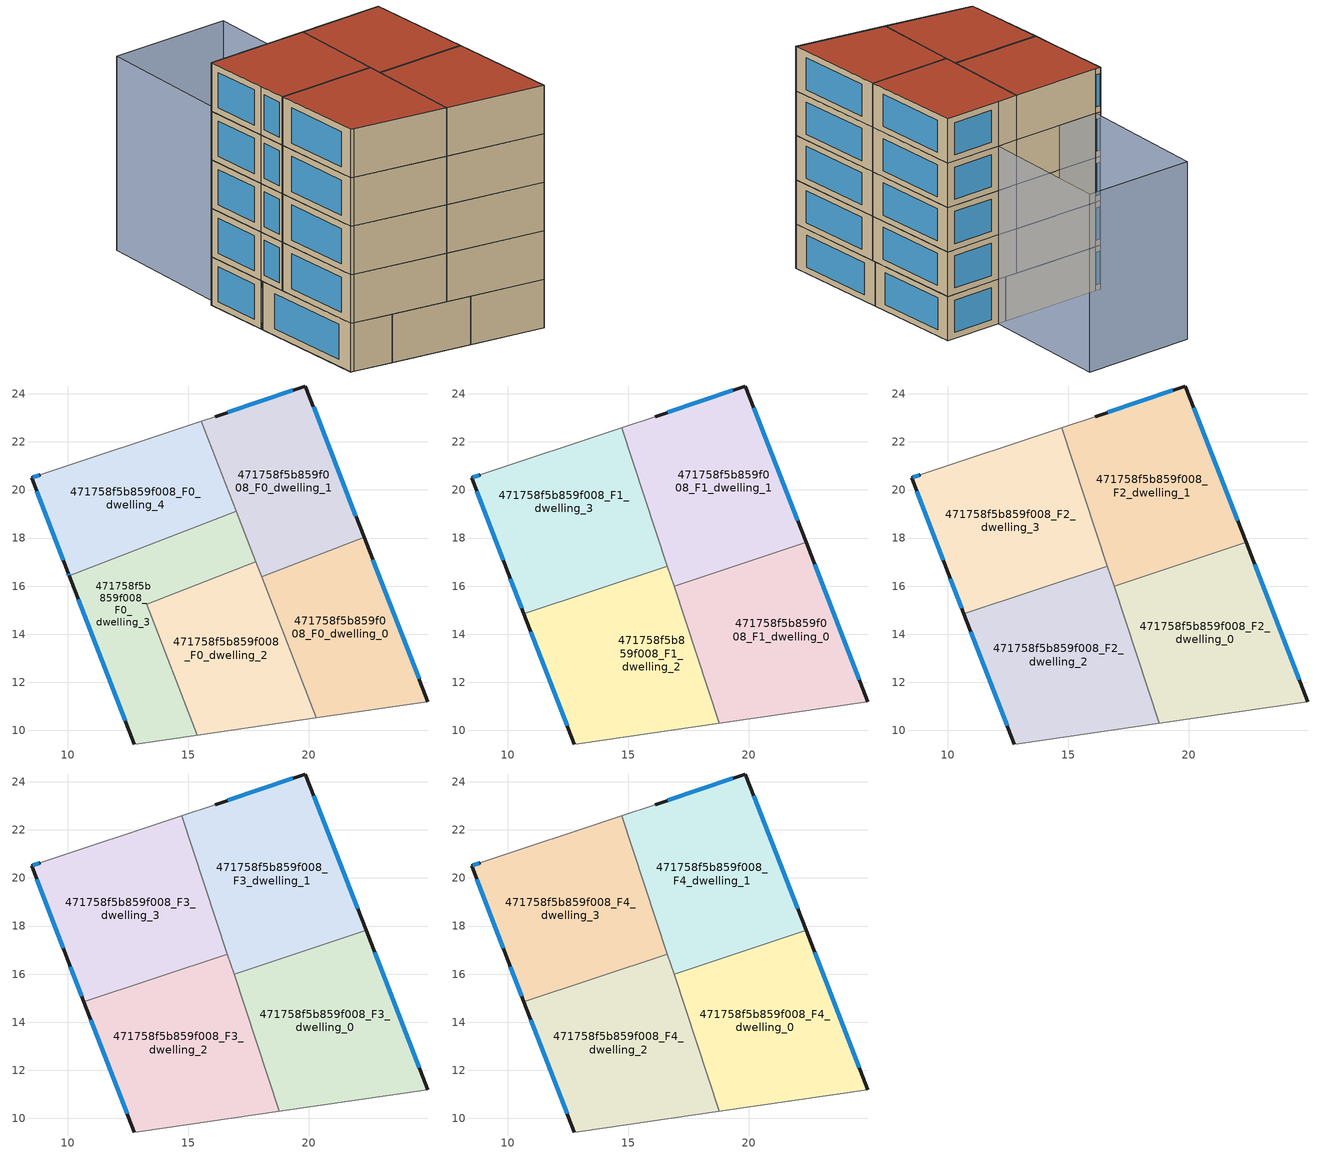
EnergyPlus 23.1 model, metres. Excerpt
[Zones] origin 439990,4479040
471758f5b859f008_F0_dwelling_0
 floor ground (EU_floor_Construction): 24.96,11.19 22.31,18.04 18.05,16.39 20.32,10.52 z0
 wall outside (EU_wall_Construction): 22.31,18.04 24.96,11.19 z0:3
 wall adiabatic (EU_wall_Construction): 24.96,11.19 20.32,10.52 z0:3
 wall to 471758f5b859f008_F0_dwelling_1 (EU_wall_Construction): 18.05,16.39 22.31,18.04 z0:3
 wall to 471758f5b859f008_F0_dwelling_2 (EU_wall_Construction): 20.32,10.52 18.05,16.39 z0:3
 window (EU_Window_Construction): 22.68,17.09 24.59,12.14 z0.42:2.58
471758f5b859f008_F0_dwelling_1
 floor ground (EU_floor_Construction): 22.31,18.04 19.87,24.32 16.11,23.04 15.55,22.86 18.05,16.39 z0
 wall outside (EU_wall_Construction): 16.11,23.04 19.87,24.32 22.31,18.04 z0:3
 wall adiabatic (EU_wall_Construction): 15.55,22.86 16.11,23.04 z0:3
 wall to 471758f5b859f008_F0_dwelling_4 (EU_wall_Construction): 16.99,19.12 15.55,22.86 z0:3
 wall to 471758f5b859f008_F0_dwelling_3 (EU_wall_Construction): 17.81,17 17,19.12 z0:3
 wall to 471758f5b859f008_F0_dwelling_2 (EU_wall_Construction): 18.05,16.39 17.81,17 z0:3
 window (EU_Window_Construction): 16.63,23.22 19.35,24.14 / 20.21,23.45 21.97,18.91 z0.42:2.58
471758f5b859f008_F0_dwelling_2
 floor ground (EU_floor_Construction): 20.32,10.52 17.81,17 13.26,15.25 15.37,9.81 z0
 wall to 471758f5b859f008_F0_dwelling_3 (EU_wall_Construction): 15.37,9.81 13.26,15.25 17.81,17 z0:3
 wall adiabatic (EU_wall_Construction): 20.32,10.52 15.37,9.81 z0:3
471758f5b859f008_F0_dwelling_3
 floor ground (EU_floor_Construction): 15.37,9.81 13.26,15.25 17.81,17 16.99,19.12 10.04,16.43 12.75,9.44 12.95,9.46 z0
 wall outside (EU_wall_Construction): 12.75,9.44 10.04,16.43 z0:3
 wall adiabatic (EU_wall_Construction): 15.37,9.81 12.95,9.46 12.75,9.44 z0:3
 wall to 471758f5b859f008_F0_dwelling_4 (EU_wall_Construction): 10.04,16.43 16.99,19.12 z0:3
 window (EU_Window_Construction): 12.37,10.41 10.42,15.46 z0.42:2.58
471758f5b859f008_F0_dwelling_4
 floor ground (EU_floor_Construction): 16.99,19.12 15.55,22.86 8.85,20.63 8.49,20.5 10.01,16.53 10.04,16.43 z0
 wall outside (EU_wall_Construction): 10.04,16.43 10.01,16.53 8.49,20.5 8.85,20.63 z0:3
 wall adiabatic (EU_wall_Construction): 8.85,20.63 15.55,22.86 z0:3
 window (EU_Window_Construction): 10.04,16.45 10.01,16.52 / 9.8,17.08 8.7,19.95 / 8.54,20.52 8.8,20.62 z0.42:2.58
471758f5b859f008_F1_dwelling_0
 floor to 471758f5b859f008_F0_dwelling_0 (EU_floor_Construction): 24.96,11.19 22.39,17.82 18.05,16.38 20.32,10.52 z3
 floor to 471758f5b859f008_F0_dwelling_2 (EU_floor_Construction): 20.32,10.52 18.05,16.38 16.9,16 18.79,10.3 z3
 wall outside (EU_wall_Construction): 22.39,17.82 24.96,11.19 z3:6
 wall adiabatic (EU_wall_Construction): 24.96,11.19 18.79,10.3 z3:6
 wall to 471758f5b859f008_F1_dwelling_1 (EU_wall_Construction): 16.9,16 22.39,17.82 z3:6
 wall to 471758f5b859f008_F1_dwelling_2 (EU_wall_Construction): 18.79,10.3 16.9,16 z3:6
 window (EU_Window_Construction): 22.75,16.9 24.61,12.11 z3.42:5.58
471758f5b859f008_F1_dwelling_1
 floor to 471758f5b859f008_F0_dwelling_1 (EU_floor_Construction): 22.31,18.04 19.87,24.32 16.11,23.04 15.55,22.86 18.05,16.39 z3
 floor to 471758f5b859f008_F0_dwelling_0 (EU_floor_Construction): 22.39,17.82 22.31,18.04 18.05,16.39 18.05,16.38 z3
 floor to 471758f5b859f008_F0_dwelling_4 (EU_floor_Construction): 16.99,19.12 15.55,22.86 14.72,22.58 16,18.73 z3
 floor to 471758f5b859f008_F0_dwelling_2 (EU_floor_Construction): 18.05,16.38 17.81,17 16.71,16.58 16.9,16 z3
 floor to 471758f5b859f008_F0_dwelling_3 (EU_floor_Construction): 17.81,17 16.99,19.12 16,18.73 16.71,16.58 z3
 wall outside (EU_wall_Construction): 16.11,23.04 19.87,24.32 22.39,17.82 z3:6
 wall adiabatic (EU_wall_Construction): 14.72,22.58 16.11,23.04 z3:6
 wall to 471758f5b859f008_F1_dwelling_3 (EU_wall_Construction): 16.63,16.83 14.72,22.58 z3:6
 wall to 471758f5b859f008_F1_dwelling_2 (EU_wall_Construction): 16.9,16 16.63,16.83 z3:6
 window (EU_Window_Construction): 16.63,23.22 19.35,24.14 / 20.22,23.42 22.04,18.72 z3.42:5.58
471758f5b859f008_F1_dwelling_2
 floor to 471758f5b859f008_F0_dwelling_2 (EU_floor_Construction): 18.79,10.3 16.71,16.58 13.26,15.25 15.37,9.81 z3
 floor to 471758f5b859f008_F0_dwelling_3 (EU_floor_Construction): 15.37,9.81 13.26,15.25 16.71,16.58 16.63,16.83 10.65,14.86 12.75,9.44 12.95,9.46 z3
 wall outside (EU_wall_Construction): 12.75,9.44 10.65,14.86 z3:6
 wall adiabatic (EU_wall_Construction): 18.79,10.3 12.95,9.46 12.75,9.44 z3:6
 wall to 471758f5b859f008_F1_dwelling_3 (EU_wall_Construction): 10.65,14.86 16.63,16.83 z3:6
 window (EU_Window_Construction): 12.46,10.19 10.94,14.1 z3.42:5.58
471758f5b859f008_F1_dwelling_3
 floor to 471758f5b859f008_F0_dwelling_4 (EU_floor_Construction): 16,18.73 14.72,22.58 8.85,20.63 8.49,20.5 10.01,16.53 10.04,16.43 z3
 floor to 471758f5b859f008_F0_dwelling_3 (EU_floor_Construction): 16.63,16.83 16,18.73 10.04,16.43 10.65,14.86 z3
 wall outside (EU_wall_Construction): 10.65,14.86 10.01,16.53 8.49,20.5 8.85,20.63 z3:6
 wall adiabatic (EU_wall_Construction): 8.85,20.63 14.72,22.58 z3:6
 window (EU_Window_Construction): 8.54,20.52 8.8,20.62 / 10.56,15.09 10.1,16.3 / 9.8,17.08 8.7,19.95 z3.42:5.58
471758f5b859f008_F2_dwelling_0
 floor to 471758f5b859f008_F1_dwelling_0 (EU_floor_Construction): 24.96,11.19 22.39,17.82 16.9,16 18.79,10.3 z6
 wall outside (EU_wall_Construction): 22.39,17.82 24.96,11.19 z6:9
 wall adiabatic (EU_wall_Construction): 24.96,11.19 18.79,10.3 z6:9
 wall to 471758f5b859f008_F2_dwelling_1 (EU_wall_Construction): 16.9,16 22.39,17.82 z6:9
 wall to 471758f5b859f008_F2_dwelling_2 (EU_wall_Construction): 18.79,10.3 16.9,16 z6:9
 window (EU_Window_Construction): 22.75,16.9 24.61,12.11 z6.42:8.58
471758f5b859f008_F2_dwelling_1
 floor to 471758f5b859f008_F1_dwelling_1 (EU_floor_Construction): 22.39,17.82 19.87,24.32 16.11,23.04 14.72,22.58 16.9,16 z6
 wall outside (EU_wall_Construction): 16.11,23.04 19.87,24.32 22.39,17.82 z6:9
 wall adiabatic (EU_wall_Construction): 14.72,22.58 16.11,23.04 z6:9
 wall to 471758f5b859f008_F2_dwelling_3 (EU_wall_Construction): 16.63,16.83 14.72,22.58 z6:9
 wall to 471758f5b859f008_F2_dwelling_2 (EU_wall_Construction): 16.9,16 16.63,16.83 z6:9
 window (EU_Window_Construction): 16.63,23.22 19.35,24.14 / 20.22,23.42 22.04,18.72 z6.42:8.58
471758f5b859f008_F2_dwelling_2
 floor to 471758f5b859f008_F1_dwelling_2 (EU_floor_Construction): 18.79,10.3 16.63,16.83 10.65,14.86 12.75,9.44 12.95,9.46 z6
 wall outside (EU_wall_Construction): 12.75,9.44 10.65,14.86 z6:9
 wall adiabatic (EU_wall_Construction): 18.79,10.3 12.95,9.46 12.75,9.44 z6:9
 wall to 471758f5b859f008_F2_dwelling_3 (EU_wall_Construction): 10.65,14.86 16.63,16.83 z6:9
 window (EU_Window_Construction): 12.46,10.19 10.94,14.1 z6.42:8.58
471758f5b859f008_F2_dwelling_3
 floor to 471758f5b859f008_F1_dwelling_3 (EU_floor_Construction): 16.63,16.83 14.72,22.58 8.85,20.63 8.49,20.5 10.01,16.53 10.65,14.86 z6
 wall outside (EU_wall_Construction): 10.65,14.86 10.01,16.53 8.49,20.5 8.85,20.63 z6:9
 wall adiabatic (EU_wall_Construction): 8.85,20.63 14.72,22.58 z6:9
 window (EU_Window_Construction): 8.54,20.52 8.8,20.62 / 10.56,15.09 10.1,16.3 / 9.8,17.08 8.7,19.95 z6.42:8.58
471758f5b859f008_F3_dwelling_0
 floor to 471758f5b859f008_F2_dwelling_0 (EU_floor_Construction): 24.96,11.19 22.39,17.82 16.9,16 18.79,10.3 z9
 wall outside (EU_wall_Construction): 22.39,17.82 24.96,11.19 z9:12
 wall adiabatic (EU_wall_Construction): 24.96,11.19 18.79,10.3 z9:12
 wall to 471758f5b859f008_F3_dwelling_1 (EU_wall_Construction): 16.9,16 22.39,17.82 z9:12
 wall to 471758f5b859f008_F3_dwelling_2 (EU_wall_Construction): 18.79,10.3 16.9,16 z9:12
 window (EU_Window_Construction): 22.75,16.9 24.61,12.11 z9.42:11.58
471758f5b859f008_F3_dwelling_1
 floor to 471758f5b859f008_F2_dwelling_1 (EU_floor_Construction): 22.39,17.82 19.87,24.32 16.11,23.04 14.72,22.58 16.9,16 z9
 wall outside (EU_wall_Construction): 16.11,23.04 19.87,24.32 22.39,17.82 z9:12
 wall adiabatic (EU_wall_Construction): 14.72,22.58 16.11,23.04 z9:12
 wall to 471758f5b859f008_F3_dwelling_3 (EU_wall_Construction): 16.63,16.83 14.72,22.58 z9:12
 wall to 471758f5b859f008_F3_dwelling_2 (EU_wall_Construction): 16.9,16 16.63,16.83 z9:12
 window (EU_Window_Construction): 16.63,23.22 19.35,24.14 / 20.22,23.42 22.04,18.72 z9.42:11.58
471758f5b859f008_F3_dwelling_2
 floor to 471758f5b859f008_F2_dwelling_2 (EU_floor_Construction): 18.79,10.3 16.63,16.83 10.65,14.86 12.75,9.44 12.95,9.46 z9
 wall outside (EU_wall_Construction): 12.75,9.44 10.65,14.86 z9:12
 wall adiabatic (EU_wall_Construction): 18.79,10.3 12.95,9.46 12.75,9.44 z9:12
 wall to 471758f5b859f008_F3_dwelling_3 (EU_wall_Construction): 10.65,14.86 16.63,16.83 z9:12
 window (EU_Window_Construction): 12.46,10.19 10.94,14.1 z9.42:11.58
471758f5b859f008_F3_dwelling_3
 floor to 471758f5b859f008_F2_dwelling_3 (EU_floor_Construction): 16.63,16.83 14.72,22.58 8.85,20.63 8.49,20.5 10.01,16.53 10.65,14.86 z9
 wall outside (EU_wall_Construction): 10.65,14.86 10.01,16.53 8.49,20.5 8.85,20.63 z9:12
 wall adiabatic (EU_wall_Construction): 8.85,20.63 14.72,22.58 z9:12
 window (EU_Window_Construction): 8.54,20.52 8.8,20.62 / 10.56,15.09 10.1,16.3 / 9.8,17.08 8.7,19.95 z9.42:11.58
471758f5b859f008_F4_dwelling_0
 floor to 471758f5b859f008_F3_dwelling_0 (EU_floor_Construction): 24.96,11.19 22.39,17.82 16.9,16 18.79,10.3 z12
 wall outside (EU_wall_Construction): 22.39,17.82 24.96,11.19 z12:15
 wall adiabatic (EU_wall_Construction): 24.96,11.19 18.79,10.3 z12:15
 wall to 471758f5b859f008_F4_dwelling_1 (EU_wall_Construction): 16.9,16 22.39,17.82 z12:15
 wall to 471758f5b859f008_F4_dwelling_2 (EU_wall_Construction): 18.79,10.3 16.9,16 z12:15
 window (EU_Window_Construction): 22.75,16.9 24.61,12.11 z12.42:14.58
 roof outside (EU_roof_Construction): 22.39,17.82 24.96,11.19 18.79,10.3 16.9,16 z15
471758f5b859f008_F4_dwelling_1
 floor to 471758f5b859f008_F3_dwelling_1 (EU_floor_Construction): 22.39,17.82 19.87,24.32 16.11,23.04 14.72,22.58 16.9,16 z12
 wall outside (EU_wall_Construction): 16.11,23.04 19.87,24.32 22.39,17.82 z12:15
 wall adiabatic (EU_wall_Construction): 14.72,22.58 16.11,23.04 z12:15
 wall to 471758f5b859f008_F4_dwelling_3 (EU_wall_Construction): 16.63,16.83 14.72,22.58 z12:15
 wall to 471758f5b859f008_F4_dwelling_2 (EU_wall_Construction): 16.9,16 16.63,16.83 z12:15
 window (EU_Window_Construction): 16.63,23.22 19.35,24.14 / 20.22,23.42 22.04,18.72 z12.42:14.58
 roof outside (EU_roof_Construction): 19.87,24.32 22.39,17.82 16.9,16 14.72,22.58 16.11,23.04 z15
471758f5b859f008_F4_dwelling_2
 floor to 471758f5b859f008_F3_dwelling_2 (EU_floor_Construction): 18.79,10.3 16.63,16.83 10.65,14.86 12.75,9.44 12.95,9.46 z12
 wall outside (EU_wall_Construction): 12.75,9.44 10.65,14.86 z12:15
 wall adiabatic (EU_wall_Construction): 18.79,10.3 12.95,9.46 12.75,9.44 z12:15
 wall to 471758f5b859f008_F4_dwelling_3 (EU_wall_Construction): 10.65,14.86 16.63,16.83 z12:15
 window (EU_Window_Construction): 12.46,10.19 10.94,14.1 z12.42:14.58
 roof outside (EU_roof_Construction): 16.63,16.83 18.79,10.3 12.95,9.46 12.75,9.44 10.65,14.86 z15
471758f5b859f008_F4_dwelling_3
 floor to 471758f5b859f008_F3_dwelling_3 (EU_floor_Construction): 16.63,16.83 14.72,22.58 8.85,20.63 8.49,20.5 10.01,16.53 10.65,14.86 z12
 wall outside (EU_wall_Construction): 10.65,14.86 10.01,16.53 8.49,20.5 8.85,20.63 z12:15
 wall adiabatic (EU_wall_Construction): 8.85,20.63 14.72,22.58 z12:15
 window (EU_Window_Construction): 8.54,20.52 8.8,20.62 / 10.56,15.09 10.1,16.3 / 9.8,17.08 8.7,19.95 z12.42:14.58
 roof outside (EU_roof_Construction): 14.72,22.58 16.63,16.83 10.65,14.86 10.01,16.53 8.49,20.5 8.85,20.63 z15
shading: 16.11,23.04 8.85,20.64 / 8.85,20.64 6.02,29.17 / 6.02,29.17 13.29,31.57 / 13.29,31.57 16.11,23.04 z0:12
[Building]
EU S2 Campaign: North Axis=0; Terrain=City; Solar Distribution=FullExterior
[Site:Location]
Madrid: Latitude=40.5; Longitude=-3.5; Time Zone=1; Elevation=609
[SizingPeriod:WeatherFileDays]
AnnualSizingPeriod: Begin Month=1; Begin Day of Month=1; End Month=12; End Day of Month=31; Day of Week for Start Day=Monday; Use Weather File Daylight Saving Period=No; Use Weather File Rain and Snow Indicators=No
[MATERIAL]
EU_InternalMass_Material: Roughness=MediumRough; Thickness=0.1; Conductivity=1; Density=1800; Specific Heat=900; Thermal Absorptance=0.9; Solar Absorptance=0.7; Visible Absorptance=0.7
[MATERIAL:NOMASS] Roughness=MediumRough; Thermal Absorptance=0.9; Solar Absorptance=0.7; Visible Absorptance=0.7
Name | Thermal Resistance
EU_wall_NoMass | 1.60022
EU_roof_NoMass | 1.57597
EU_floor_NoMass | 0.470652
[WINDOWMATERIAL:SIMPLEGLAZINGSYSTEM]
EU_Window_SimpleGlazing: UFactor=3.28802; Solar Heat Gain Coefficient=0.85; Visible Transmittance=0.85
[CONSTRUCTION]
EU_wall_Construction: EU_wall_NoMass
EU_roof_Construction: EU_roof_NoMass
EU_floor_Construction: EU_floor_NoMass
EU_InternalMass_Construction: EU_InternalMass_Material
EU_Window_Construction: EU_Window_SimpleGlazing
[ZONE] Type=1; Multiplier=1; Ceiling Height=autocalculate; Floor Area=autocalculate; Part of Total Floor Area=Yes
Name | Volume
471758f5b859f008_F0_dwelling_0 | 93.4827
471758f5b859f008_F1_dwelling_0; 471758f5b859f008_F2_dwelling_0; 471758f5b859f008_F3_dwelling_0; 471758f5b859f008_F4_dwelling_0 | 116.875
471758f5b859f008_F0_dwelling_1 | 93.4845
471758f5b859f008_F1_dwelling_1; 471758f5b859f008_F2_dwelling_1; 471758f5b859f008_F3_dwelling_1; 471758f5b859f008_F4_dwelling_1 | 116.86
471758f5b859f008_F0_dwelling_2 | 93.4977
471758f5b859f008_F1_dwelling_2; 471758f5b859f008_F2_dwelling_2; 471758f5b859f008_F3_dwelling_2; 471758f5b859f008_F4_dwelling_2 | 116.874
471758f5b859f008_F0_dwelling_3 | 93.4834
471758f5b859f008_F1_dwelling_3; 471758f5b859f008_F2_dwelling_3; 471758f5b859f008_F3_dwelling_3; 471758f5b859f008_F4_dwelling_3 | 116.861
471758f5b859f008_F0_dwelling_4 | 93.5046
[INTERNALMASS] Construction=EU_InternalMass_Construction
Name | Zone or ZoneList | Surface Area
471758f5b859f008_F0_dwelling_0_EU_InternalMass | 471758f5b859f008_F0_dwelling_0 | 31.1616
471758f5b859f008_F0_dwelling_1_EU_InternalMass | 471758f5b859f008_F0_dwelling_1 | 31.162
471758f5b859f008_F0_dwelling_2_EU_InternalMass | 471758f5b859f008_F0_dwelling_2 | 31.1667
471758f5b859f008_F0_dwelling_3_EU_InternalMass | 471758f5b859f008_F0_dwelling_3 | 31.1612
471758f5b859f008_F0_dwelling_4_EU_InternalMass | 471758f5b859f008_F0_dwelling_4 | 31.1667
471758f5b859f008_F1_dwelling_0_EU_InternalMass | 471758f5b859f008_F1_dwelling_0 | 38.9575
471758f5b859f008_F1_dwelling_1_EU_InternalMass | 471758f5b859f008_F1_dwelling_1 | 38.9543
471758f5b859f008_F1_dwelling_2_EU_InternalMass | 471758f5b859f008_F1_dwelling_2 | 38.9583
471758f5b859f008_F1_dwelling_3_EU_InternalMass | 471758f5b859f008_F1_dwelling_3 | 38.9539
471758f5b859f008_F2_dwelling_0_EU_InternalMass | 471758f5b859f008_F2_dwelling_0 | 38.9575
471758f5b859f008_F2_dwelling_1_EU_InternalMass | 471758f5b859f008_F2_dwelling_1 | 38.9543
471758f5b859f008_F2_dwelling_2_EU_InternalMass | 471758f5b859f008_F2_dwelling_2 | 38.9583
471758f5b859f008_F2_dwelling_3_EU_InternalMass | 471758f5b859f008_F2_dwelling_3 | 38.9539
471758f5b859f008_F3_dwelling_0_EU_InternalMass | 471758f5b859f008_F3_dwelling_0 | 38.9575
471758f5b859f008_F3_dwelling_1_EU_InternalMass | 471758f5b859f008_F3_dwelling_1 | 38.9543
471758f5b859f008_F3_dwelling_2_EU_InternalMass | 471758f5b859f008_F3_dwelling_2 | 38.9583
471758f5b859f008_F3_dwelling_3_EU_InternalMass | 471758f5b859f008_F3_dwelling_3 | 38.9539
471758f5b859f008_F4_dwelling_0_EU_InternalMass | 471758f5b859f008_F4_dwelling_0 | 38.9575
471758f5b859f008_F4_dwelling_1_EU_InternalMass | 471758f5b859f008_F4_dwelling_1 | 38.9543
471758f5b859f008_F4_dwelling_2_EU_InternalMass | 471758f5b859f008_F4_dwelling_2 | 38.9583
471758f5b859f008_F4_dwelling_3_EU_InternalMass | 471758f5b859f008_F4_dwelling_3 | 38.9539
[OTHEREQUIPMENT] Fuel Type=Electricity; Design Level Calculation Method=Watts/Area; Power per Zone Floor Area=1; Fraction Latent=0; Fraction Radiant=0; Fraction Lost=0; Carbon Dioxide Generation Rate=0; EndUse Subcategory=EU_Step8_InternalGains
Name | Zone or ZoneList or Space or SpaceList | Schedule
EU_Step8_InternalGain_471758f5b859f008_F0_dwelling_0_f000 | 471758f5b859f008_F0_dwelling_0 | EU_Step8_GainSchedule_471758f5b859f008_F0_dwelling_0_f000
EU_Step8_InternalGain_471758f5b859f008_F0_dwelling_1_f000 | 471758f5b859f008_F0_dwelling_1 | EU_Step8_GainSchedule_471758f5b859f008_F0_dwelling_1_f000
EU_Step8_InternalGain_471758f5b859f008_F0_dwelling_2_f000 | 471758f5b859f008_F0_dwelling_2 | EU_Step8_GainSchedule_471758f5b859f008_F0_dwelling_2_f000
EU_Step8_InternalGain_471758f5b859f008_F0_dwelling_3_f000 | 471758f5b859f008_F0_dwelling_3 | EU_Step8_GainSchedule_471758f5b859f008_F0_dwelling_3_f000
EU_Step8_InternalGain_471758f5b859f008_F0_dwelling_4_f000 | 471758f5b859f008_F0_dwelling_4 | EU_Step8_GainSchedule_471758f5b859f008_F0_dwelling_4_f000
EU_Step8_InternalGain_471758f5b859f008_F1_dwelling_0_f000 | 471758f5b859f008_F1_dwelling_0 | EU_Step8_GainSchedule_471758f5b859f008_F1_dwelling_0_f000
EU_Step8_InternalGain_471758f5b859f008_F1_dwelling_1_f000 | 471758f5b859f008_F1_dwelling_1 | EU_Step8_GainSchedule_471758f5b859f008_F1_dwelling_1_f000
EU_Step8_InternalGain_471758f5b859f008_F1_dwelling_2_f000 | 471758f5b859f008_F1_dwelling_2 | EU_Step8_GainSchedule_471758f5b859f008_F1_dwelling_2_f000
EU_Step8_InternalGain_471758f5b859f008_F1_dwelling_3_f000 | 471758f5b859f008_F1_dwelling_3 | EU_Step8_GainSchedule_471758f5b859f008_F1_dwelling_3_f000
EU_Step8_InternalGain_471758f5b859f008_F2_dwelling_0_f000 | 471758f5b859f008_F2_dwelling_0 | EU_Step8_GainSchedule_471758f5b859f008_F2_dwelling_0_f000
EU_Step8_InternalGain_471758f5b859f008_F2_dwelling_1_f000 | 471758f5b859f008_F2_dwelling_1 | EU_Step8_GainSchedule_471758f5b859f008_F2_dwelling_1_f000
EU_Step8_InternalGain_471758f5b859f008_F2_dwelling_2_f000 | 471758f5b859f008_F2_dwelling_2 | EU_Step8_GainSchedule_471758f5b859f008_F2_dwelling_2_f000
EU_Step8_InternalGain_471758f5b859f008_F2_dwelling_3_f000 | 471758f5b859f008_F2_dwelling_3 | EU_Step8_GainSchedule_471758f5b859f008_F2_dwelling_3_f000
EU_Step8_InternalGain_471758f5b859f008_F3_dwelling_0_f000 | 471758f5b859f008_F3_dwelling_0 | EU_Step8_GainSchedule_471758f5b859f008_F3_dwelling_0_f000
EU_Step8_InternalGain_471758f5b859f008_F3_dwelling_1_f000 | 471758f5b859f008_F3_dwelling_1 | EU_Step8_GainSchedule_471758f5b859f008_F3_dwelling_1_f000
EU_Step8_InternalGain_471758f5b859f008_F3_dwelling_2_f000 | 471758f5b859f008_F3_dwelling_2 | EU_Step8_GainSchedule_471758f5b859f008_F3_dwelling_2_f000
EU_Step8_InternalGain_471758f5b859f008_F3_dwelling_3_f000 | 471758f5b859f008_F3_dwelling_3 | EU_Step8_GainSchedule_471758f5b859f008_F3_dwelling_3_f000
EU_Step8_InternalGain_471758f5b859f008_F4_dwelling_0_f000 | 471758f5b859f008_F4_dwelling_0 | EU_Step8_GainSchedule_471758f5b859f008_F4_dwelling_0_f000
EU_Step8_InternalGain_471758f5b859f008_F4_dwelling_1_f000 | 471758f5b859f008_F4_dwelling_1 | EU_Step8_GainSchedule_471758f5b859f008_F4_dwelling_1_f000
EU_Step8_InternalGain_471758f5b859f008_F4_dwelling_2_f000 | 471758f5b859f008_F4_dwelling_2 | EU_Step8_GainSchedule_471758f5b859f008_F4_dwelling_2_f000
EU_Step8_InternalGain_471758f5b859f008_F4_dwelling_3_f000 | 471758f5b859f008_F4_dwelling_3 | EU_Step8_GainSchedule_471758f5b859f008_F4_dwelling_3_f000
[ZONEVENTILATION:DESIGNFLOWRATE] Schedule=EU_AlwaysOn; Design Flow Rate Calculation Method=AirChanges/Hour; Air Changes per Hour=0.480704; Ventilation Type=Natural; Fan Pressure Rise=0; Fan Total Efficiency=1; Constant Term Coefficient=1; Temperature Term Coefficient=0; Velocity Term Coefficient=0; Velocity Squared Term Coefficient=0; Minimum Indoor Temperature=-100; Maximum Indoor Temperature=100; Delta Temperature=-100; Minimum Outdoor Temperature=-100; Maximum Outdoor Temperature=100; Maximum Wind Speed=40
Name | Zone or ZoneList or Space or SpaceList
EU_ConstantAir_471758f5b859f008_F0_dwelling_0 | 471758f5b859f008_F0_dwelling_0
EU_ConstantAir_471758f5b859f008_F0_dwelling_1 | 471758f5b859f008_F0_dwelling_1
EU_ConstantAir_471758f5b859f008_F0_dwelling_2 | 471758f5b859f008_F0_dwelling_2
EU_ConstantAir_471758f5b859f008_F0_dwelling_3 | 471758f5b859f008_F0_dwelling_3
EU_ConstantAir_471758f5b859f008_F0_dwelling_4 | 471758f5b859f008_F0_dwelling_4
EU_ConstantAir_471758f5b859f008_F1_dwelling_0 | 471758f5b859f008_F1_dwelling_0
EU_ConstantAir_471758f5b859f008_F1_dwelling_1 | 471758f5b859f008_F1_dwelling_1
EU_ConstantAir_471758f5b859f008_F1_dwelling_2 | 471758f5b859f008_F1_dwelling_2
EU_ConstantAir_471758f5b859f008_F1_dwelling_3 | 471758f5b859f008_F1_dwelling_3
EU_ConstantAir_471758f5b859f008_F2_dwelling_0 | 471758f5b859f008_F2_dwelling_0
EU_ConstantAir_471758f5b859f008_F2_dwelling_1 | 471758f5b859f008_F2_dwelling_1
EU_ConstantAir_471758f5b859f008_F2_dwelling_2 | 471758f5b859f008_F2_dwelling_2
EU_ConstantAir_471758f5b859f008_F2_dwelling_3 | 471758f5b859f008_F2_dwelling_3
EU_ConstantAir_471758f5b859f008_F3_dwelling_0 | 471758f5b859f008_F3_dwelling_0
EU_ConstantAir_471758f5b859f008_F3_dwelling_1 | 471758f5b859f008_F3_dwelling_1
EU_ConstantAir_471758f5b859f008_F3_dwelling_2 | 471758f5b859f008_F3_dwelling_2
EU_ConstantAir_471758f5b859f008_F3_dwelling_3 | 471758f5b859f008_F3_dwelling_3
EU_ConstantAir_471758f5b859f008_F4_dwelling_0 | 471758f5b859f008_F4_dwelling_0
EU_ConstantAir_471758f5b859f008_F4_dwelling_1 | 471758f5b859f008_F4_dwelling_1
EU_ConstantAir_471758f5b859f008_F4_dwelling_2 | 471758f5b859f008_F4_dwelling_2
EU_ConstantAir_471758f5b859f008_F4_dwelling_3 | 471758f5b859f008_F4_dwelling_3
[HVACTEMPLATE:THERMOSTAT] Constant Heating Setpoint=20; Constant Cooling Setpoint=50
EU_HeatOnly_471758f5b859f008_F0_dwelling_0; EU_HeatOnly_471758f5b859f008_F0_dwelling_1; EU_HeatOnly_471758f5b859f008_F0_dwelling_2; EU_HeatOnly_471758f5b859f008_F0_dwelling_3; EU_HeatOnly_471758f5b859f008_F0_dwelling_4; EU_HeatOnly_471758f5b859f008_F1_dwelling_0; EU_HeatOnly_471758f5b859f008_F1_dwelling_1; EU_HeatOnly_471758f5b859f008_F1_dwelling_2; EU_HeatOnly_471758f5b859f008_F1_dwelling_3; EU_HeatOnly_471758f5b859f008_F2_dwelling_0; EU_HeatOnly_471758f5b859f008_F2_dwelling_1; EU_HeatOnly_471758f5b859f008_F2_dwelling_2; EU_HeatOnly_471758f5b859f008_F2_dwelling_3; EU_HeatOnly_471758f5b859f008_F3_dwelling_0; EU_HeatOnly_471758f5b859f008_F3_dwelling_1; EU_HeatOnly_471758f5b859f008_F3_dwelling_2; EU_HeatOnly_471758f5b859f008_F3_dwelling_3; EU_HeatOnly_471758f5b859f008_F4_dwelling_0; EU_HeatOnly_471758f5b859f008_F4_dwelling_1; EU_HeatOnly_471758f5b859f008_F4_dwelling_2; EU_HeatOnly_471758f5b859f008_F4_dwelling_3
[HVACTEMPLATE:ZONE:IDEALLOADSAIRSYSTEM] System Availability Schedule=EU_AlwaysOn; Maximum Heating Supply Air Temperature=50; Minimum Cooling Supply Air Temperature=13; Maximum Heating Supply Air Humidity Ratio=0.0156; Minimum Cooling Supply Air Humidity Ratio=0.0077; Heating Limit=NoLimit; Cooling Limit=NoLimit; Heating Availability Schedule=EU_AlwaysOn; Cooling Availability Schedule=EU_CoolingOff; Dehumidification Control Type=ConstantSensibleHeatRatio; Cooling Sensible Heat Ratio=0.7; Dehumidification Setpoint=60; Humidification Control Type=None; Humidification Setpoint=30; Outdoor Air Method=None; Outdoor Air Flow Rate per Person=0.00944; Outdoor Air Flow Rate per Zone Floor Area=0; Outdoor Air Flow Rate per Zone=0; Demand Controlled Ventilation Type=None; Outdoor Air Economizer Type=NoEconomizer; Heat Recovery Type=None; Sensible Heat Recovery Effectiveness=0.7; Latent Heat Recovery Effectiveness=0.65
Name | Template Thermostat
471758f5b859f008_F0_dwelling_0 | EU_HeatOnly_471758f5b859f008_F0_dwelling_0
471758f5b859f008_F0_dwelling_1 | EU_HeatOnly_471758f5b859f008_F0_dwelling_1
471758f5b859f008_F0_dwelling_2 | EU_HeatOnly_471758f5b859f008_F0_dwelling_2
471758f5b859f008_F0_dwelling_3 | EU_HeatOnly_471758f5b859f008_F0_dwelling_3
471758f5b859f008_F0_dwelling_4 | EU_HeatOnly_471758f5b859f008_F0_dwelling_4
471758f5b859f008_F1_dwelling_0 | EU_HeatOnly_471758f5b859f008_F1_dwelling_0
471758f5b859f008_F1_dwelling_1 | EU_HeatOnly_471758f5b859f008_F1_dwelling_1
471758f5b859f008_F1_dwelling_2 | EU_HeatOnly_471758f5b859f008_F1_dwelling_2
471758f5b859f008_F1_dwelling_3 | EU_HeatOnly_471758f5b859f008_F1_dwelling_3
471758f5b859f008_F2_dwelling_0 | EU_HeatOnly_471758f5b859f008_F2_dwelling_0
471758f5b859f008_F2_dwelling_1 | EU_HeatOnly_471758f5b859f008_F2_dwelling_1
471758f5b859f008_F2_dwelling_2 | EU_HeatOnly_471758f5b859f008_F2_dwelling_2
471758f5b859f008_F2_dwelling_3 | EU_HeatOnly_471758f5b859f008_F2_dwelling_3
471758f5b859f008_F3_dwelling_0 | EU_HeatOnly_471758f5b859f008_F3_dwelling_0
471758f5b859f008_F3_dwelling_1 | EU_HeatOnly_471758f5b859f008_F3_dwelling_1
471758f5b859f008_F3_dwelling_2 | EU_HeatOnly_471758f5b859f008_F3_dwelling_2
471758f5b859f008_F3_dwelling_3 | EU_HeatOnly_471758f5b859f008_F3_dwelling_3
471758f5b859f008_F4_dwelling_0 | EU_HeatOnly_471758f5b859f008_F4_dwelling_0
471758f5b859f008_F4_dwelling_1 | EU_HeatOnly_471758f5b859f008_F4_dwelling_1
471758f5b859f008_F4_dwelling_2 | EU_HeatOnly_471758f5b859f008_F4_dwelling_2
471758f5b859f008_F4_dwelling_3 | EU_HeatOnly_471758f5b859f008_F4_dwelling_3
[SIZING:ZONE] Zone Cooling Design Supply Air Temperature Input Method=SupplyAirTemperature; Zone Cooling Design Supply Air Temperature=13; Zone Heating Design Supply Air Temperature Input Method=SupplyAirTemperature; Zone Heating Design Supply Air Temperature=50; Zone Cooling Design Supply Air Humidity Ratio=0.008; Zone Heating Design Supply Air Humidity Ratio=0.008; Cooling Design Air Flow Method=DesignDay; Cooling Design Air Flow Rate=0; Cooling Minimum Air Flow per Zone Floor Area=0.000762; Cooling Minimum Air Flow=0; Cooling Minimum Air Flow Fraction=0.2; Heating Design Air Flow Method=DesignDay; Heating Design Air Flow Rate=0; Heating Maximum Air Flow per Zone Floor Area=0.002032; Heating Maximum Air Flow=0.141576; Heating Maximum Air Flow Fraction=0.3; Account for Dedicated Outdoor Air System=No; Dedicated Outdoor Air System Control Strategy=NeutralSupplyAir; Dedicated Outdoor Air Low Setpoint Temperature for Design=autosize; Dedicated Outdoor Air High Setpoint Temperature for Design=autosize; Zone Load Sizing Method=Sensible Load Only No Latent Load; Zone Latent Cooling Design Supply Air Humidity Ratio Input Method=HumidityRatioDifference; Zone Cooling Design Supply Air Humidity Ratio Difference=0.005; Zone Latent Heating Design Supply Air Humidity Ratio Input Method=HumidityRatioDifference; Zone Humidification Design Supply Air Humidity Ratio Difference=0.005
471758f5b859f008_F0_dwelling_0; 471758f5b859f008_F0_dwelling_1; 471758f5b859f008_F0_dwelling_2; 471758f5b859f008_F0_dwelling_3; 471758f5b859f008_F0_dwelling_4; 471758f5b859f008_F1_dwelling_0; 471758f5b859f008_F1_dwelling_1; 471758f5b859f008_F1_dwelling_2; 471758f5b859f008_F1_dwelling_3; 471758f5b859f008_F2_dwelling_0; 471758f5b859f008_F2_dwelling_1; 471758f5b859f008_F2_dwelling_2; 471758f5b859f008_F2_dwelling_3; 471758f5b859f008_F3_dwelling_0; 471758f5b859f008_F3_dwelling_1; 471758f5b859f008_F3_dwelling_2; 471758f5b859f008_F3_dwelling_3; 471758f5b859f008_F4_dwelling_0; 471758f5b859f008_F4_dwelling_1; 471758f5b859f008_F4_dwelling_2; 471758f5b859f008_F4_dwelling_3
[SCHEDULE:CONSTANT]
Name | Hourly Value
EU_AlwaysOn | 1
EU_CoolingOff | 0
[SCHEDULE:FILE] Column Number=1; Rows to Skip at Top=0; Number of Hours of Data=8760; Column Separator=Comma; Interpolate to Timestep=No; Minutes per Item=60; Adjust Schedule for Daylight Savings=Yes
Name | File
EU_Step8_GainSchedule_471758f5b859f008_F0_dwelling_0_f000 | ../../schedules/471758f5b859f008/471758f5b859f008_F0_dwelling_0_f000_gain.csv
EU_Step8_GainSchedule_471758f5b859f008_F0_dwelling_1_f000 | ../../schedules/471758f5b859f008/471758f5b859f008_F0_dwelling_1_f000_gain.csv
EU_Step8_GainSchedule_471758f5b859f008_F0_dwelling_2_f000 | ../../schedules/471758f5b859f008/471758f5b859f008_F0_dwelling_2_f000_gain.csv
EU_Step8_GainSchedule_471758f5b859f008_F0_dwelling_3_f000 | ../../schedules/471758f5b859f008/471758f5b859f008_F0_dwelling_3_f000_gain.csv
EU_Step8_GainSchedule_471758f5b859f008_F0_dwelling_4_f000 | ../../schedules/471758f5b859f008/471758f5b859f008_F0_dwelling_4_f000_gain.csv
EU_Step8_GainSchedule_471758f5b859f008_F1_dwelling_0_f000 | ../../schedules/471758f5b859f008/471758f5b859f008_F1_dwelling_0_f000_gain.csv
EU_Step8_GainSchedule_471758f5b859f008_F1_dwelling_1_f000 | ../../schedules/471758f5b859f008/471758f5b859f008_F1_dwelling_1_f000_gain.csv
EU_Step8_GainSchedule_471758f5b859f008_F1_dwelling_2_f000 | ../../schedules/471758f5b859f008/471758f5b859f008_F1_dwelling_2_f000_gain.csv
EU_Step8_GainSchedule_471758f5b859f008_F1_dwelling_3_f000 | ../../schedules/471758f5b859f008/471758f5b859f008_F1_dwelling_3_f000_gain.csv
EU_Step8_GainSchedule_471758f5b859f008_F2_dwelling_0_f000 | ../../schedules/471758f5b859f008/471758f5b859f008_F2_dwelling_0_f000_gain.csv
EU_Step8_GainSchedule_471758f5b859f008_F2_dwelling_1_f000 | ../../schedules/471758f5b859f008/471758f5b859f008_F2_dwelling_1_f000_gain.csv
EU_Step8_GainSchedule_471758f5b859f008_F2_dwelling_2_f000 | ../../schedules/471758f5b859f008/471758f5b859f008_F2_dwelling_2_f000_gain.csv
EU_Step8_GainSchedule_471758f5b859f008_F2_dwelling_3_f000 | ../../schedules/471758f5b859f008/471758f5b859f008_F2_dwelling_3_f000_gain.csv
EU_Step8_GainSchedule_471758f5b859f008_F3_dwelling_0_f000 | ../../schedules/471758f5b859f008/471758f5b859f008_F3_dwelling_0_f000_gain.csv
EU_Step8_GainSchedule_471758f5b859f008_F3_dwelling_1_f000 | ../../schedules/471758f5b859f008/471758f5b859f008_F3_dwelling_1_f000_gain.csv
EU_Step8_GainSchedule_471758f5b859f008_F3_dwelling_2_f000 | ../../schedules/471758f5b859f008/471758f5b859f008_F3_dwelling_2_f000_gain.csv
EU_Step8_GainSchedule_471758f5b859f008_F3_dwelling_3_f000 | ../../schedules/471758f5b859f008/471758f5b859f008_F3_dwelling_3_f000_gain.csv
EU_Step8_GainSchedule_471758f5b859f008_F4_dwelling_0_f000 | ../../schedules/471758f5b859f008/471758f5b859f008_F4_dwelling_0_f000_gain.csv
EU_Step8_GainSchedule_471758f5b859f008_F4_dwelling_1_f000 | ../../schedules/471758f5b859f008/471758f5b859f008_F4_dwelling_1_f000_gain.csv
EU_Step8_GainSchedule_471758f5b859f008_F4_dwelling_2_f000 | ../../schedules/471758f5b859f008/471758f5b859f008_F4_dwelling_2_f000_gain.csv
EU_Step8_GainSchedule_471758f5b859f008_F4_dwelling_3_f000 | ../../schedules/471758f5b859f008/471758f5b859f008_F4_dwelling_3_f000_gain.csv
